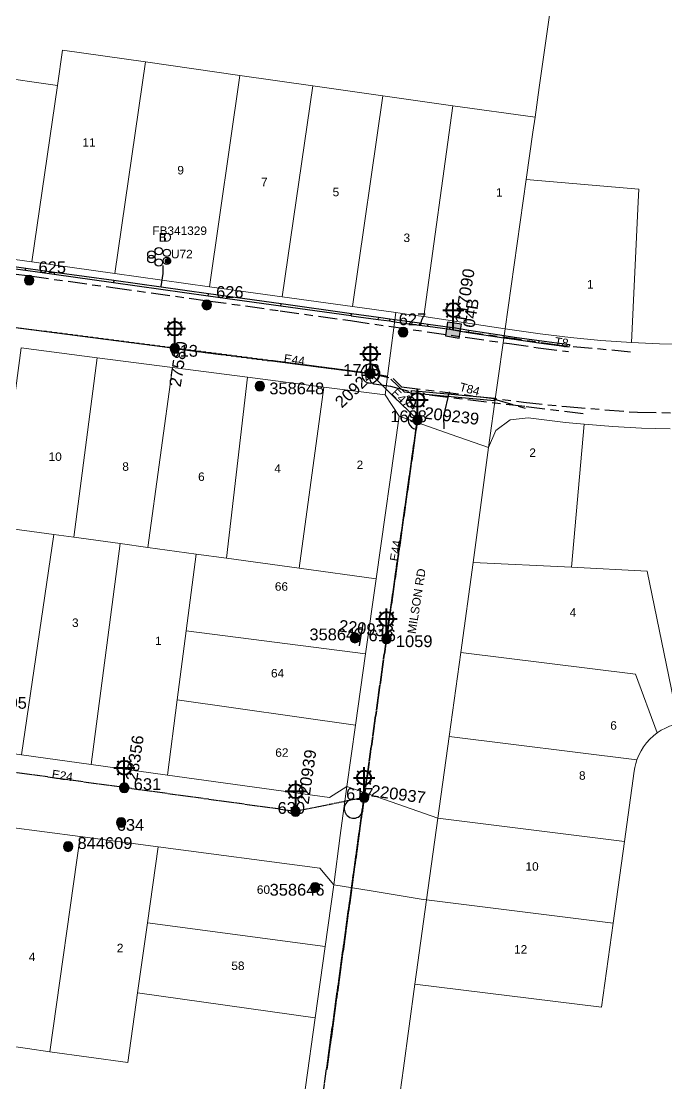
# Model space of a CAD drawing. Header units: metres. Extents: x 302360 to 303385, y 6262522 to 6263141.
# Drawn here: x 303123.7 to 303260.8, y 6262639.2 to 6262864.6 of the extents above; entities that cross this region are included whole.
import ezdxf
from ezdxf.enums import TextEntityAlignment as Align

# ---------------------------------------------------------------- set-up
doc = ezdxf.new("R2010")
doc.units = ezdxf.units.M
doc.linetypes.add('Cable Exist OH', pattern=[1, 1, 0])
doc.linetypes.add('Cable Exist UG', pattern=[8.2, 4, -1.2, 1.8, -1.2])
doc.layers.get('0').update_dxf_attribs({"color": 6})
doc.layers.add('Cadastre Land Parcels_SP_EXT', color=9, linetype='Continuous', lineweight=5)
doc.layers.add('Cadastre Roads_SP_EXT', color=9, linetype='Continuous', lineweight=5)
for name, color, linetype in [('Duct_SP_EXT', 7, 'Continuous'), ('Equip_SP_HV_EXT', 7, 'Continuous'), ('Equip_SP_LV_EXT', 7, 'Continuous'), ('Equip_SP_SL_EXT', 7, 'Continuous'), ('Mains_HV_EXT', 7, 'Continuous'), ('Mains_LV_EXT', 7, 'Continuous'), ('Mains_SL_EXT', 7, 'Continuous'), ('SupportsOH_SP_TR_HV_LV_SL_EXT', 7, 'Continuous'), ('SupportsUG_SP_LV_SL_EXT', 7, 'Continuous'), ('Trench_SP_EXT', 7, 'Continuous')]:
    doc.layers.add(name, color=color, linetype=linetype)
doc.styles.add('COLUMN_LABEL', font='arial.ttf')
doc.styles.add('iecARIAL', font='arial.ttf', dxfattribs={"height": 2})
doc.styles.add('POLE_LABEL', font='arial.ttf')
doc.styles.get("Standard").update_dxf_attribs({"font": 'arial.ttf'})

# ---------------------------------------------------------------- blocks, each defined once
blk = doc.blocks.new('COLUMN_EXT')
blk.add_hatch(color=256).paths.add_polyline_path([(-1.49, 1.48), (-1.49, -1.49), (1.48, -1.49), (1.48, 1.48)])
blk.add_lwpolyline([(-1.49, -1.49), (1.48, -1.49), (1.48, 1.48), (-1.49, 1.48)], close=True)
for tag, height, style, flags, p in [('ASSET_NUM', 2.5, 'COLUMN_LABEL', 8, (2, 2)), ('STRUCTURE_PLANT_NUMBER', 0.2, 'POLE_LABEL', 9, (1.81, 0.03)), ('STREET_CODE', 0.2, 'COLUMN_LABEL', 9, (1.81, -0.2))]:
    blk.add_attdef(tag, text='', height=height, dxfattribs=dict(style=style, flags=flags)).set_placement(p, align=Align.MIDDLE_LEFT)
at = {"flags": 1}
blk.add_attdef('Z', (1.81, -2.35), '', height=0.2, dxfattribs=at)
at = {"flags": 9}
for tag, p in [('COLUMN_TYPE', (1.81, -0.4)), ('OWNED_BY', (1.81, -0.6)), ('STATE', (1.81, -0.8)), ('USAGE', (1.81, -1)), ('STREETNAME', (1.81, -1.6)), ('SUBURB', (1.81, -1.8)), ('LEGEND', (1.81, -1.2)), ('LOCATION', (1.81, -1.4)), ('NOTES', (1.81, -2))]:
    blk.add_attdef(tag, text='', height=0.2, dxfattribs=at).set_placement(p, align=Align.MIDDLE_LEFT)
blk = doc.blocks.new('DUCT_EXT')
blk.add_circle((0, 0.8), 0.8)
at = {"flags": 1}
blk.add_attdef('Z', (0, 0), '', height=0.2, dxfattribs=at)
at = {"flags": 9}
for tag, p in [('DUCT_CODE', (0, 0)), ('XSECT_TYPE', (0, -0.2)), ('STATE', (0, -0.6)), ('FB_REFERENCE', (0, -0.4)), ('NOTES', (0, -0.8))]:
    blk.add_attdef(tag, text='', height=0.2, dxfattribs=at).set_placement(p, align=Align.MIDDLE_LEFT)
blk = doc.blocks.new('LV_OH_LINKS_OPEN_EXT')
for p, q in [((-0.17, 4.97), (-0.17, 5.46)), ((0.17, 4.97), (0.17, 5.46)), ((-0.17, 3), (-0.17, 2.5)), ((0.17, 3), (0.17, 2.5))]:
    blk.add_line(p, q)
blk.add_lwpolyline([(0, 2.99, 1), (0, 4.98, 1)], format="xyb", close=True)
at = {"flags": 9}
for tag, p in [('ACTUAL_STATUS', (0, 0)), ('CONSTRUCTED_VOLTAGE', (0, -0.2)), ('OPERATING_VOLTAGE', (0, -0.6)), ('ORIENTATION', (0, -0.8)), ('OWNED_BY', (0, -1)), ('STATE', (0, -1.2)), ('SWITCH_TYPE', (0, -1.4)), ('NO_PHASES', (0, -0.4)), ('USAGE', (0, -1.6)), ('LEGEND', (0, -1.8)), ('NOTES', (0, -2))]:
    blk.add_attdef(tag, text='', height=0.2, dxfattribs=at).set_placement(p, align=Align.MIDDLE_LEFT)
at = {"flags": 1}
blk.add_attdef('Z', (0, 0), '', height=0.2, dxfattribs=at)
blk = doc.blocks.new('SL_LANTERN_EXT')
at = {"lineweight": 40}
for p, q in [((-1.46, 5.68), (-1.06, 5.28)), ((0, 1.97), (0, 6.47)), ((1.46, 5.68), (1.06, 5.28)), ((-2.25, 4.22), (2.25, 4.22)), ((-1.46, 2.76), (-1.06, 3.16)), ((0, 0), (0, 2.72)), ((1.46, 2.76), (1.06, 3.16))]:
    blk.add_line(p, q, dxfattribs=at)
blk.add_circle((0, 4.22), 1.5, dxfattribs=at)
at = {"style": 'iecARIAL', "flags": 8}
blk.add_attdef('ASSET_NUM', (1.5, 1.5), '', height=2.5, dxfattribs=at)
for tag, p, height, flags in [('OPERATING_VOLTAGE', (0.98, -1.65), 0.2, 9), ('ORIENTATION', (0.98, -1.85), 0.2, 9), ('OWNED_BY', (0.98, -2.05), 0.2, 9), ('STATE', (0.98, -2.25), 0.2, 9), ('CONSTRUCTED_VOLTAGE', (0.98, -0.65), 0.2, 9), ('CONTROL_TYPE', (0.98, -0.85), 0.2, 9), ('LANTERN_PURPOSE', (0.98, -1.05), 0.2, 9), ('LANTERN_TYPE', (0.98, -1.25), 0.2, 9), ('NO_PHASES', (0.98, -1.45), 0.2, 9), ('USAGE', (0.98, -2.45), 0.2, 9), ('LNUMBER', (2.18, -3.25), 2.5, 8), ('CEXIST', (0.98, -2.65), 0.2, 9), ('CNEW', (0.98, -2.85), 0.2, 9), ('CNUMBER', (0.98, -3.05), 0.2, 9), ('CREMOVE', (0.98, -3.25), 0.2, 9), ('CREPLACE', (0.98, -3.45), 0.2, 9), ('LKINGHEIGHT', (0.98, -3.65), 0.2, 9), ('LBRACKET', (0.98, -3.85), 0.2, 9), ('LBRACKETVOCAB', (0.98, -4.05), 0.2, 9), ('LCATEGORY', (0.98, -4.25), 0.2, 9), ('LCHARGE1', (0.98, -4.45), 0.2, 9), ('LCHARGE1PERCENT', (0.98, -4.65), 0.2, 9), ('LCHARGE2', (0.98, -4.85), 0.2, 9), ('LCHARGE2PERCENT', (0.98, -5.05), 0.2, 9), ('LCHARGE3', (0.98, -5.25), 0.2, 9), ('LCHARGE3PERCENT', (0.98, -5.45), 0.2, 9), ('LEXIST', (0.98, -5.65), 0.2, 9), ('LLAMP', (0.98, -5.85), 0.2, 9), ('LLAMPVOCAB', (0.98, -6.05), 0.2, 9), ('LMAST', (0.98, -6.25), 0.2, 9), ('LMASTVOCAB', (0.98, -6.45), 0.2, 9), ('LNEW', (0.98, -6.65), 0.2, 9), ('LANTNUMBER', (0.98, -6.85), 0.2, 9), ('LOUTREACH', (0.98, -7.25), 0.2, 9), ('LOUTREACHVOCAB', (0.98, -7.45), 0.2, 9), ('LRATECODE', (0.98, -7.65), 0.2, 9), ('LREMOVE', (0.98, -7.85), 0.2, 9), ('LREPLACE', (0.98, -8.05), 0.2, 9), ('LTYPE', (0.98, -8.25), 0.2, 9), ('LTYPEVOCAB', (0.98, -8.45), 0.2, 9), ('LEGEND', (0.98, -8.65), 0.2, 9), ('LOCATION', (0.98, -8.85), 0.2, 9), ('NOTES', (0.98, -9.05), 0.2, 9), ('STREETNAME', (0.98, -9.25), 0.2, 9), ('SUBURB', (0.98, -9.45), 0.2, 1)]:
    blk.add_attdef(tag, p, '', height=height, dxfattribs=dict(flags=flags))
blk = doc.blocks.new('POLE_EXT')
blk.add_hatch(color=256).paths.add_polyline_path([(-1, 0, 1), (1, 0, 1)])
blk.add_lwpolyline([(-1, 0, 1), (1, 0, 1)], format="xyb", close=True)
for tag, height, flags, p in [('pNumber', 2.5, 8, (-17.84, 2.07)), ('OWNED_BY', 0.2, 9, (1.35, -0.4)), ('SPECIAL_USE', 0.2, 9, (1.35, -0.8)), ('STATE', 0.2, 9, (1.35, -1)), ('cLV', 0.2, 9, (1.35, -1.4)), ('hDepth', 0.2, 9, (1.35, -1.6)), ('hDia', 0.2, 9, (1.35, -1.8)), ('cHV', 0.2, 9, (1.35, -2)), ('PARENT', 0.2, 9, (1.35, -0.6)), ('USAGE', 0.2, 9, (1.35, -1.2)), ('LBRACKET', 0.2, 9, (1.35, -2.2)), ('cLinedev', 0.2, 9, (1.35, -3.4)), ('pExisting', 0.2, 9, (1.35, -3.8)), ('pFooting', 0.2, 9, (1.35, -4.4)), ('pNew', 0.2, 9, (1.35, -4.6)), ('LExisting', 0.2, 9, (1.35, -2.4)), ('LANTNUMBER', 0.2, 9, (1.35, -2.6)), ('LOther', 0.2, 9, (1.35, -2.8)), ('LRemove', 0.2, 9, (1.35, -3)), ('LEGEND', 0.2, 9, (1.35, -3.2)), ('LOCATION', 0.2, 9, (1.35, -3.6)), ('PFNUMBER', 0.2, 9, (1.35, -4)), ('NEWPFNUMBER', 0.2, 9, (1.35, -4.2)), ('pRelocate', 0.2, 9, (1.35, -5)), ('pRemove', 0.2, 9, (1.35, -5.2)), ('pReplace', 0.2, 9, (1.35, -5.4)), ('pStay', 0.2, 9, (1.35, -5.6)), ('pType', 0.2, 9, (1.35, -5.8)), ('cspan', 0.2, 9, (1.35, -6)), ('STREETNAME', 0.2, 9, (1.35, -6.2)), ('SUBURB', 0.2, 9, (1.35, -6.4)), ('NOTES', 0.2, 9, (1.35, -6.6)), ('MAINTAINED_BY', 0.2, 9, (1.36, -6.81)), ('OPERATED_BY', 0.2, 9, (1.36, -7.01))]:
    blk.add_attdef(tag, text='', height=height, dxfattribs=dict(flags=flags)).set_placement(p, align=Align.MIDDLE_LEFT)
at = {"style": 'POLE_LABEL'}
for tag, height, flags, p in [('ASSET_NUM', 2.5, 8, (2, 2)), ('STRUCTURE_PLANT_NUMBER', 0.2, 9, (1.35, 0.03)), ('STREET_CODE', 0.2, 9, (1.35, -0.2))]:
    blk.add_attdef(tag, text='', height=height, dxfattribs=dict(at, flags=flags)).set_placement(p, align=Align.MIDDLE_LEFT)
at = {"flags": 1}
blk.add_attdef('Z', (1.35, -7.33), '', height=0.2, dxfattribs=at)
blk = doc.blocks.new('HV_USL_CLOSED_EXT')
blk.add_line((2.4, 5.5), (-2.4, 5.5))
blk.add_lwpolyline([(1.44, 5.5, 0.414214), (0, 6.94, 0.414214), (-1.44, 5.5)], format="xyb")
for tag, height, flags, p in [('ASSET_NUM', 2.5, 8, (2, 2)), ('STREET_CODE', 0.2, 9, (1.5, 0)), ('ACTUAL_STATUS', 0.2, 9, (1.5, -0.2)), ('CONSTRUCTED_VOLTAGE', 0.2, 9, (1.5, -0.4)), ('OPERATING_VOLTAGE', 0.2, 9, (1.5, -0.8)), ('ORIENTATION', 0.2, 9, (1.5, -1)), ('OWNED_BY', 0.2, 9, (1.5, -1.2)), ('OPERATED_BY', 0.2, 9, (1.5, -1.4)), ('STATE', 0.2, 9, (1.5, -1.8)), ('SWITCH_TYPE', 0.2, 9, (1.5, -2)), ('NO_PHASES', 0.2, 9, (1.5, -0.6)), ('MAINTAINED_BY', 0.2, 9, (1.5, -1.6)), ('USAGE', 0.2, 9, (1.5, -2.2)), ('STREETNAME', 0.2, 9, (1.5, -2.8)), ('SUBURB', 0.2, 9, (1.5, -3)), ('Z', 0.2, 1, (1.5, -3.6)), ('LEGEND', 0.2, 9, (1.5, -2.4)), ('LOCATION', 0.2, 9, (1.5, -2.6)), ('NOTES', 0.2, 9, (1.5, -3.2)), ('LABEL_ALIGNMENT', 0.2, 9, (1.5, -3.4))]:
    blk.add_attdef(tag, text='', height=height, dxfattribs=dict(flags=flags)).set_placement(p, align=Align.MIDDLE_LEFT)
blk = doc.blocks.new('CABLE_LARGE_EXT')
h = blk.add_hatch(color=256)
edge = h.paths.add_edge_path()
edge.add_arc((0, 0.55), 0.55, 0, 360)
blk.add_circle((0, 0.55), 0.55)
at = {"flags": 1}
blk.add_attdef('Z', (0, 0), '', height=0.2, dxfattribs=at)
at = {"flags": 9}
for tag, p in [('COND_CODE', (0, 0)), ('STATE', (0, -0.4)), ('XSECT_SIZE', (0, -0.6)), ('FB_REFERENCE', (0, -0.2)), ('NOTES', (0, -0.8))]:
    blk.add_attdef(tag, text='', height=0.2, dxfattribs=at).set_placement(p, align=Align.MIDDLE_LEFT)

msp = doc.modelspace()

# ---------------------------------------------------------------- linework, layer by layer
at = {"layer": 'Cadastre Land Parcels_SP_EXT', "linetype": 'Continuous'}
msp.add_lwpolyline([(303103.76, 6262854.95), (303131.46, 6262850.98), (303132.52, 6262858.5), (303150.15, 6262856.02), (303170.12, 6262853.14), (303185.68, 6262850.92), (303200.53, 6262848.82), (303215.39, 6262846.72), (303232.83, 6262844.29), (303233.72, 6262850.59), (303235.4, 6262862.48), (303237.07, 6262874.36)], dxfattribs=at)
for points in [[(303143.61, 6262811.11), (303150.15, 6262856.02), (303132.52, 6262858.5), (303131.46, 6262850.98), (303125.97, 6262813.56), (303143.61, 6262811.11)], [(303163.68, 6262808.31), (303170.12, 6262853.14), (303150.15, 6262856.02), (303143.61, 6262811.11), (303163.68, 6262808.31)], [(303125.97, 6262813.56), (303131.46, 6262850.98), (303103.76, 6262854.95), (303098.18, 6262817.43), (303125.97, 6262813.56)], [(303185.68, 6262850.92), (303170.12, 6262853.14), (303163.68, 6262808.31), (303179.13, 6262806.19), (303185.68, 6262850.92)], [(303200.53, 6262848.82), (303185.68, 6262850.92), (303179.13, 6262806.19), (303194.08, 6262804.08), (303200.53, 6262848.82)], [(303215.39, 6262846.72), (303200.53, 6262848.82), (303194.08, 6262804.08), (303203.25, 6262802.81), (303206.97, 6262802.3), (303209.21, 6262801.99), (303215.39, 6262846.72)], [(303226.48, 6262799.39), (303230.96, 6262831.05), (303232.38, 6262841.08), (303232.83, 6262844.29), (303215.39, 6262846.72), (303209.21, 6262801.99), (303226.48, 6262799.39)], [(303254.87, 6262829.04), (303230.96, 6262831.05), (303226.48, 6262799.39), (303233.9, 6262798.33), (303240.34, 6262797.51), (303246.81, 6262796.88), (303253.29, 6262796.44), (303253.29, 6262796.45), (303254.74, 6262826.31), (303254.87, 6262829.04)], [(303139.88, 6262793.21), (303123.71, 6262795.32), (303118.61, 6262757.39), (303130.64, 6262755.7), (303134.92, 6262755.14), (303139.88, 6262793.21)], [(303155.84, 6262791.15), (303139.88, 6262793.21), (303134.92, 6262755.14), (303144.72, 6262753.79), (303150.65, 6262752.98), (303155.84, 6262791.15)], [(303171.8, 6262789.11), (303155.84, 6262791.15), (303150.65, 6262752.98), (303160.85, 6262751.58), (303167.32, 6262750.69), (303171.8, 6262789.11)], [(303188.02, 6262787.01), (303171.8, 6262789.11), (303167.32, 6262750.69), (303182.75, 6262748.57), (303188.02, 6262787.01)], [(303200.98, 6262785.36), (303188.02, 6262787.01), (303182.75, 6262748.57), (303199.08, 6262746.32), (303203.95, 6262780.84), (303200.98, 6262785.36)], [(303243.28, 6262779.13), (303239.3, 6262779.52), (303235.33, 6262779.99), (303231.37, 6262780.51), (303227.57, 6262780.1), (303224.49, 6262777.78), (303222.98, 6262774.22), (303219.69, 6262749.81), (303240.56, 6262748.78), (303243.28, 6262779.13)], [(303118.61, 6262757.39), (303114.55, 6262757.94), (303108.55, 6262711.11), (303123.78, 6262709), (303130.64, 6262755.7), (303118.61, 6262757.39)], [(303144.72, 6262753.79), (303134.92, 6262755.14), (303130.64, 6262755.7), (303123.78, 6262709), (303138.58, 6262706.95), (303144.72, 6262753.79)], [(303156.86, 6262720.63), (303158.74, 6262735.27), (303160.85, 6262751.58), (303150.65, 6262752.98), (303144.72, 6262753.79), (303138.58, 6262706.95), (303154.8, 6262704.68), (303156.86, 6262720.63)], [(303167.32, 6262750.69), (303160.85, 6262751.58), (303158.74, 6262735.27), (303196.8, 6262730.39), (303199.08, 6262746.32), (303182.75, 6262748.57), (303167.32, 6262750.69)], [(303240.56, 6262748.78), (303219.69, 6262749.81), (303217.05, 6262730.69), (303254.18, 6262726.1), (303258.79, 6262713.64), (303259.63, 6262714.18), (303260.51, 6262714.65), (303261.41, 6262715.05), (303262.35, 6262715.37), (303263.32, 6262715.61), (303256.65, 6262747.98), (303240.56, 6262748.78)], [(303196.8, 6262730.39), (303158.74, 6262735.27), (303156.86, 6262720.63), (303194.68, 6262715.31), (303196.8, 6262730.39)], [(303258.79, 6262713.64), (303254.18, 6262726.1), (303217.05, 6262730.69), (303214.59, 6262712.86), (303254.46, 6262707.92), (303254.85, 6262708.88), (303255.33, 6262709.81), (303255.88, 6262710.69), (303256.51, 6262711.52), (303257.21, 6262712.29), (303257.98, 6262713), (303258.79, 6262713.64)], [(303194.68, 6262715.31), (303156.86, 6262720.63), (303154.8, 6262704.68), (303189.22, 6262699.92), (303192.84, 6262702.27), (303194.68, 6262715.31)], [(303254.46, 6262707.92), (303214.59, 6262712.86), (303212.19, 6262695.52), (303251.81, 6262690.61), (303253.86, 6262705.5), (303254, 6262706.32), (303254.2, 6262707.13), (303254.46, 6262707.92)], [(303251.81, 6262690.61), (303212.19, 6262695.52), (303209.8, 6262678.18), (303249.41, 6262673.28), (303251.81, 6262690.61)], [(303136.23, 6262691.64), (303121.12, 6262693.62), (303114.5, 6262648.13), (303125.09, 6262646.65), (303129.81, 6262645.99), (303136.23, 6262691.64)], [(303152.79, 6262689.44), (303136.23, 6262691.64), (303129.81, 6262645.99), (303146.39, 6262643.67), (303148.46, 6262658.47), (303150.55, 6262673.33), (303152.79, 6262689.44)], [(303190.1, 6262681.4), (303187.13, 6262684.9), (303152.79, 6262689.44), (303150.55, 6262673.33), (303188.27, 6262668.31), (303190.1, 6262681.4)], [(303249.41, 6262673.28), (303209.8, 6262678.18), (303207.34, 6262660.35), (303246.95, 6262655.44), (303249.41, 6262673.28)], [(303188.27, 6262668.31), (303150.55, 6262673.33), (303148.46, 6262658.47), (303186.13, 6262653.18), (303188.27, 6262668.31)]]:
    msp.add_lwpolyline(points, close=True, dxfattribs=at)
at = {"layer": 'Cadastre Roads_SP_EXT', "linetype": 'Continuous'}
for points in [[(303123.71, 6262795.32), (303139.88, 6262793.21), (303155.84, 6262791.15), (303171.8, 6262789.11), (303188.02, 6262787.01), (303200.98, 6262785.36), (303201.78, 6262791.53), (303203.25, 6262802.81), (303194.08, 6262804.08), (303179.13, 6262806.19), (303163.68, 6262808.31), (303143.61, 6262811.11), (303125.97, 6262813.56), (303098.18, 6262817.43)], [(303265.28, 6262796.14), (303259.29, 6262796.22), (303253.29, 6262796.45), (303253.29, 6262796.44), (303246.81, 6262796.88), (303240.34, 6262797.51), (303233.9, 6262798.33), (303226.48, 6262799.39), (303224.61, 6262785.95), (303222.98, 6262774.22), (303224.49, 6262777.78), (303227.57, 6262780.1), (303231.37, 6262780.51), (303235.33, 6262779.99), (303239.3, 6262779.52), (303243.28, 6262779.13), (303249.36, 6262778.66), (303255.45, 6262778.33), (303261.55, 6262778.15)], [(303121.12, 6262693.62), (303136.23, 6262691.64), (303152.79, 6262689.44), (303187.13, 6262684.9), (303190.1, 6262681.4), (303191.48, 6262691.89), (303192.84, 6262702.27), (303189.22, 6262699.92), (303154.8, 6262704.68), (303138.58, 6262706.95), (303123.78, 6262709), (303108.55, 6262711.11)]]:
    msp.add_lwpolyline(points, dxfattribs=at)
for points in [[(303222.98, 6262774.22), (303215.04, 6262776.98), (303203.95, 6262780.84), (303199.08, 6262746.32), (303196.8, 6262730.39), (303194.68, 6262715.31), (303192.84, 6262702.27), (303200.86, 6262699.47), (303212.19, 6262695.52), (303214.59, 6262712.86), (303217.05, 6262730.69), (303219.69, 6262749.81), (303222.98, 6262774.22)], [(303209.8, 6262678.18), (303209.06, 6262678.3), (303198.06, 6262680.1), (303190.1, 6262681.4), (303188.27, 6262668.31), (303186.13, 6262653.18), (303184.07, 6262638.44), (303181.82, 6262622.4), (303179.74, 6262607.43), (303177.57, 6262591.79), (303175.39, 6262576.31), (303173.23, 6262560.81), (303168.37, 6262525.96), (303176.37, 6262524.37), (303188.24, 6262522.01), (303190.57, 6262538.86), (303192.97, 6262556.3), (303195.3, 6262573.15), (303197.62, 6262589.99), (303199.95, 6262606.84), (303202.42, 6262624.68), (303204.88, 6262642.51), (303207.34, 6262660.35), (303209.8, 6262678.18)]]:
    msp.add_lwpolyline(points, close=True, dxfattribs=at)
at = {"layer": 'Duct_SP_EXT'}
for p, q in [((303108.6, 6262814.02), (303124.63, 6262811.79)), ((303108.67, 6262814.5), (303124.7, 6262812.27)), ((303124.63, 6262811.79), (303124.67, 6262812.03)), ((303124.63, 6262811.79), (303130.77, 6262810.94)), ((303124.7, 6262812.27), (303124.67, 6262812.03)), ((303124.7, 6262812.27), (303130.84, 6262811.41)), ((303130.77, 6262810.94), (303130.8, 6262811.18)), ((303130.77, 6262810.94), (303130.8, 6262811.18)), ((303130.77, 6262810.94), (303130.77, 6262810.94)), ((303130.77, 6262810.94), (303143.34, 6262809.19)), ((303130.84, 6262811.41), (303130.8, 6262811.18)), ((303130.84, 6262811.41), (303130.8, 6262811.18)), ((303130.84, 6262811.41), (303130.84, 6262811.41)), ((303130.84, 6262811.41), (303143.41, 6262809.67)), ((303143.34, 6262809.19), (303143.37, 6262809.43)), ((303143.34, 6262809.19), (303163.41, 6262806.39)), ((303143.41, 6262809.67), (303143.37, 6262809.43)), ((303143.41, 6262809.67), (303163.48, 6262806.86)), ((303163.41, 6262806.39), (303163.45, 6262806.62)), ((303163.41, 6262806.39), (303178.86, 6262804.26)), ((303163.48, 6262806.86), (303163.45, 6262806.62)), ((303163.48, 6262806.86), (303178.93, 6262804.74)), ((303178.86, 6262804.26), (303178.89, 6262804.5)), ((303178.86, 6262804.26), (303193.79, 6262802.17)), ((303178.93, 6262804.74), (303178.89, 6262804.5)), ((303178.93, 6262804.74), (303193.85, 6262802.64)), ((303193.79, 6262802.17), (303193.82, 6262802.4)), ((303193.79, 6262802.17), (303193.81, 6262802.16)), ((303193.81, 6262802.16), (303193.85, 6262802.4)), ((303193.81, 6262802.16), (303199.54, 6262801.37)), ((303193.85, 6262802.64), (303193.82, 6262802.4)), ((303193.85, 6262802.64), (303193.88, 6262802.64)), ((303193.88, 6262802.64), (303193.85, 6262802.4)), ((303193.88, 6262802.64), (303199.61, 6262801.84)), ((303199.61, 6262801.84), (303199.57, 6262801.61)), ((303199.61, 6262801.84), (303202, 6262801.51)), ((303199.54, 6262801.37), (303199.57, 6262801.61)), ((303199.54, 6262801.37), (303201.93, 6262801.04)), ((303201.93, 6262801.04), (303201.97, 6262801.28)), ((303201.93, 6262801.04), (303201.97, 6262801.28)), ((303201.93, 6262801.04), (303201.93, 6262801.04)), ((303201.93, 6262801.04), (303202.98, 6262800.89)), ((303202, 6262801.51), (303201.97, 6262801.28)), ((303202, 6262801.51), (303201.97, 6262801.28)), ((303202, 6262801.51), (303202, 6262801.51)), ((303202, 6262801.51), (303203.05, 6262801.37)), ((303202.98, 6262800.89), (303203.02, 6262801.13)), ((303202.98, 6262800.89), (303206.7, 6262800.38)), ((303203.05, 6262801.37), (303203.02, 6262801.13)), ((303203.05, 6262801.37), (303206.77, 6262800.85)), ((303206.7, 6262800.38), (303206.74, 6262800.62)), ((303206.7, 6262800.38), (303208.24, 6262800.17)), ((303206.77, 6262800.85), (303206.74, 6262800.62)), ((303206.77, 6262800.85), (303208.31, 6262800.64)), ((303208.24, 6262800.17), (303208.27, 6262800.4)), ((303208.24, 6262800.17), (303210.06, 6262799.92)), ((303208.31, 6262800.64), (303208.27, 6262800.4)), ((303208.31, 6262800.64), (303210.12, 6262800.39)), ((303210.06, 6262799.92), (303210.09, 6262800.15)), ((303210.06, 6262799.92), (303210.09, 6262800.15)), ((303210.06, 6262799.92), (303210.06, 6262799.92)), ((303210.06, 6262799.92), (303214.74, 6262799.27)), ((303210.12, 6262800.39), (303210.09, 6262800.15)), ((303210.12, 6262800.39), (303210.09, 6262800.15)), ((303210.12, 6262800.39), (303210.12, 6262800.39)), ((303210.12, 6262800.39), (303214.8, 6262799.75)), ((303214.8, 6262799.75), (303214.77, 6262799.51)), ((303214.8, 6262799.75), (303215.52, 6262799.65)), ((303215.52, 6262799.65), (303215.48, 6262799.41)), ((303215.52, 6262799.65), (303215.48, 6262799.41)), ((303215.52, 6262799.65), (303218.74, 6262799.08)), ((303214.74, 6262799.27), (303214.77, 6262799.51)), ((303214.74, 6262799.27), (303215.45, 6262799.17)), ((303215.44, 6262799.17), (303215.48, 6262799.41)), ((303215.44, 6262799.17), (303218.66, 6262798.61)), ((303215.45, 6262799.17), (303215.48, 6262799.41)), ((303218.66, 6262798.61), (303218.7, 6262798.84)), ((303218.66, 6262798.61), (303218.7, 6262798.84)), ((303218.66, 6262798.61), (303218.66, 6262798.61)), ((303218.66, 6262798.61), (303226.19, 6262797.47)), ((303218.74, 6262799.08), (303218.7, 6262798.84)), ((303218.74, 6262799.08), (303218.7, 6262798.84)), ((303218.74, 6262799.08), (303218.74, 6262799.08)), ((303218.74, 6262799.08), (303226.26, 6262797.95)), ((303226.19, 6262797.47), (303226.22, 6262797.71)), ((303226.19, 6262797.47), (303228.42, 6262797.15)), ((303226.26, 6262797.95), (303226.22, 6262797.71)), ((303226.26, 6262797.95), (303228.48, 6262797.63)), ((303228.42, 6262797.15), (303228.45, 6262797.39)), ((303228.42, 6262797.15), (303228.45, 6262797.39)), ((303228.48, 6262797.63), (303228.45, 6262797.39)), ((303228.48, 6262797.63), (303228.45, 6262797.39)), ((303228.48, 6262797.63), (303228.48, 6262797.63)), ((303228.48, 6262797.63), (303233.7, 6262796.88)), ((303228.42, 6262797.15), (303228.42, 6262797.15)), ((303228.42, 6262797.15), (303233.64, 6262796.41)), ((303233.64, 6262796.41), (303233.67, 6262796.65)), ((303233.64, 6262796.41), (303240.1, 6262795.59)), ((303233.7, 6262796.88), (303233.67, 6262796.65)), ((303233.7, 6262796.88), (303240.16, 6262796.06)), ((303240.1, 6262795.59), (303240.13, 6262795.82)), ((303240.16, 6262796.06), (303240.13, 6262795.82)), ((303206.54, 6262786.28), (303206.52, 6262786.04)), ((303206.54, 6262786.28), (303224.26, 6262784.67)), ((303206.5, 6262785.8), (303206.52, 6262786.04)), ((303206.5, 6262785.8), (303224.22, 6262784.19)), ((303224.22, 6262784.19), (303224.24, 6262784.43)), ((303224.26, 6262784.67), (303224.24, 6262784.43))]:
    msp.add_line(p, q, dxfattribs=at)
msp.add_lwpolyline([(303153.83, 6262812.78), (303153.83, 6262811.13), (303153.41, 6262808.35)], dxfattribs=at)
at = {"layer": 'Duct_SP_EXT', "linetype": 'Continuous'}
msp.add_lwpolyline([(303213.54, 6262778.17), (303213.48, 6262780.93), (303214.66, 6262786)], dxfattribs=at)
at = {"layer": 'Mains_HV_EXT', "linetype": 'Cable Exist OH'}
for points in [[(303197.87, 6262789.88), (303058.7, 6262807.89), (302936.01, 6262823.6), (302931.45, 6262824.22)], [(303207.86, 6262780.07), (303197.87, 6262789.88)], [(303201.29, 6262733.59), (303207.86, 6262780.07)], [(303175.24, 6262546.33), (303182.87, 6262601.07), (303196.54, 6262699.91), (303201.29, 6262733.59)]]:
    msp.add_lwpolyline(points, dxfattribs=at)
at = {"layer": 'Mains_HV_EXT', "linetype": 'Cable Exist UG'}
for points in [[(303097.76, 6262814.46), (303125.56, 6262810.59), (303143.19, 6262808.14), (303163.27, 6262805.34), (303178.72, 6262803.21), (303193.65, 6262801.11), (303193.67, 6262801.11), (303227.4, 6262796.23), (303227.4, 6262796.23), (303233.5, 6262795.36), (303239.96, 6262794.53)], [(303197.87, 6262789.88), (303202.74, 6262788.82), (303204.49, 6262787.09), (303230.37, 6262783.83), (303239.49, 6262782.86), (303254.57, 6262781.66), (303272.62, 6262781.46), (303295.81, 6262783.23), (303320.69, 6262787.79), (303341.78, 6262793.9), (303354.63, 6262798.57), (303360.65, 6262800.53), (303366.93, 6262800.38), (303371.93, 6262798.45), (303376.96, 6262794.05), (303384.93, 6262779.75), (303380.16, 6262777.33), (303381, 6262775.7)]]:
    msp.add_lwpolyline(points, dxfattribs=at)
at = {"layer": 'Mains_HV_EXT', "linetype": 'Continuous'}
for points in [[(303196.09, 6262790.11, 0.799467), (303199.24, 6262788.53)], [(303199.22, 6262788.55, 0.16693), (303199.68, 6262789.48)], [(303206.43, 6262781.48, 0.615599), (303207.58, 6262778.1)]]:
    msp.add_lwpolyline(points, format="xyb", dxfattribs=at)
at = {"layer": 'Mains_LV_EXT', "linetype": 'Cable Exist OH'}
for points in [[(303156.34, 6262795.21), (303117.02, 6262800.31)], [(303156.34, 6262795.21), (303197.87, 6262789.88)], [(303197.87, 6262789.88), (303207.86, 6262780.07)], [(303207.86, 6262780.07), (303201.29, 6262733.59)], [(303201.29, 6262733.59), (303196.54, 6262699.91)], [(303145.63, 6262702.01), (303108.91, 6262707.11)], [(303181.99, 6262696.97), (303145.63, 6262702.01)], [(303196.54, 6262699.91), (303181.99, 6262696.97)], [(303196.54, 6262699.91), (303188.61, 6262642.15)]]:
    msp.add_lwpolyline(points, dxfattribs=at)
at = {"layer": 'Mains_LV_EXT', "linetype": 'Cable Exist UG'}
for points in [[(303253.09, 6262794.45), (303238.07, 6262795.85), (303215.48, 6262799.12)], [(303243.08, 6262781.37), (303230.69, 6262782.86), (303205.08, 6262785.93), (303201.59, 6262789.25), (303197.87, 6262789.88)]]:
    msp.add_lwpolyline(points, dxfattribs=at)
at = {"layer": 'Mains_LV_EXT', "linetype": 'Continuous'}
for points in [[(303199.3, 6262788.47, 1.407534), (303195.88, 6262790.09)], [(303194.58, 6262699.51, 3.134623), (303196.27, 6262697.93)]]:
    msp.add_lwpolyline(points, format="xyb", dxfattribs=at)
at = {"layer": 'Mains_SL_EXT', "linetype": 'Cable Exist OH'}
for points in [[(303156.34, 6262795.21), (303117.02, 6262800.31), (303117.01, 6262800.31)], [(303197.87, 6262789.88), (303156.34, 6262795.21)], [(303207.86, 6262780.07), (303197.87, 6262789.88)], [(303201.32, 6262733.73), (303207.86, 6262780.07)], [(303196.54, 6262699.91), (303201.32, 6262733.73)], [(303145.63, 6262702.01), (303108.91, 6262707.11), (303075.72, 6262708.05)], [(303182.02, 6262696.98), (303181.99, 6262696.97), (303145.63, 6262702.01)], [(303196.54, 6262699.91), (303182.02, 6262696.98)], [(303188.61, 6262642.15), (303196.54, 6262699.91)]]:
    msp.add_lwpolyline(points, dxfattribs=at)
at = {"layer": 'Trench_SP_EXT', "linetype": 'Cable Exist UG'}
for points in [[(303197.87, 6262789.88), (303197.73, 6262788.76)], [(303198.64, 6262787.68), (303202.14, 6262787.22), (303206.52, 6262786.04)], [(303224.24, 6262784.43), (303230.72, 6262782.56)]]:
    msp.add_lwpolyline(points, dxfattribs=at)
msp.add_lwpolyline([(303197.73, 6262788.76, 0.300221), (303198.64, 6262787.68)], format="xyb", dxfattribs=at)

# ---------------------------------------------------------------- block references
at = {"layer": 'Duct_SP_EXT', "rotation": 90}
for name, p in [('DUCT_EXT', (303152.19, 6262815.14)), ('DUCT_EXT', (303153.75, 6262815.86)), ('DUCT_EXT', (303155.46, 6262815.5)), ('DUCT_EXT', (303152.19, 6262814.18)), ('DUCT_EXT', (303153.75, 6262813.45)), ('DUCT_EXT', (303155.46, 6262813.8)), ('CABLE_LARGE_EXT', (303155.46, 6262813.8))]:
    msp.add_blockref(name, p, dxfattribs=at)
at = {"layer": 'Equip_SP_HV_EXT'}
ref = msp.add_blockref('HV_USL_CLOSED_EXT', (303201.29, 6262733.59), dxfattribs=dict(at, rotation=80.90855254428622))
ref.add_attrib('ASSET_NUM', '1059', dxfattribs={"layer": '0', "height": 2.5}).set_placement((303203.29, 6262734.34), align=Align.TOP_LEFT)
at = {"layer": 'Equip_SP_LV_EXT', "rotation": 20.95873957271556}
msp.add_blockref('LV_OH_LINKS_OPEN_EXT', (303207.86, 6262780.07), dxfattribs=at)
at = {"layer": 'Equip_SP_SL_EXT'}
ref = msp.add_blockref('SL_LANTERN_EXT', (303215.48, 6262799.12), dxfattribs=at)
ref.add_attrib('ASSET_NUM', '117090', dxfattribs={"layer": '0', "height": 2.5, "rotation": 81.0535, "style": 'iecARIAL'}).set_placement((303216.98, 6262800.62), align=Align.MIDDLE_LEFT)
ref = msp.add_blockref('SL_LANTERN_EXT', (303156.34, 6262795.21), dxfattribs=at)
ref.add_attrib('ASSET_NUM', '27580', dxfattribs={"layer": '0', "height": 2.5, "rotation": 81.1832, "style": 'iecARIAL'}).set_placement((303157.84, 6262796.71), align=Align.MIDDLE_RIGHT)
ref = msp.add_blockref('SL_LANTERN_EXT', (303197.87, 6262789.88), dxfattribs=at)
ref.add_attrib('ASSET_NUM', '209240', dxfattribs={"layer": '0', "height": 2.5, "rotation": 43.6877, "style": 'iecARIAL'}).set_placement((303199.37, 6262791.38), align=Align.MIDDLE_RIGHT)
ref = msp.add_blockref('SL_LANTERN_EXT', (303207.86, 6262780.07), dxfattribs=at)
ref.add_attrib('ASSET_NUM', '209239', dxfattribs={"layer": '0', "height": 2.5, "rotation": 353.3675, "style": 'iecARIAL'}).set_placement((303209.36, 6262781.57), align=Align.MIDDLE_LEFT)
ref = msp.add_blockref('SL_LANTERN_EXT', (303201.29, 6262733.59), dxfattribs=at)
ref.add_attrib('ASSET_NUM', '220938', dxfattribs={"layer": '0', "height": 2.5, "rotation": 353.523, "style": 'iecARIAL'}).set_placement((303202.79, 6262735.09), align=Align.MIDDLE_RIGHT)
ref = msp.add_blockref('SL_LANTERN_EXT', (303145.63, 6262702.01), dxfattribs=at)
ref.add_attrib('ASSET_NUM', '28356', dxfattribs={"layer": '0', "height": 2.5, "rotation": 81.5498, "style": 'iecARIAL'}).set_placement((303147.13, 6262703.51), align=Align.MIDDLE_LEFT)
ref = msp.add_blockref('SL_LANTERN_EXT', (303182.01, 6262697.04), dxfattribs=at)
ref.add_attrib('ASSET_NUM', '220939', dxfattribs={"layer": '0', "height": 2.5, "rotation": 81.6596, "style": 'iecARIAL'}).set_placement((303183.51, 6262698.54), align=Align.MIDDLE_LEFT)
ref = msp.add_blockref('SL_LANTERN_EXT', (303196.54, 6262699.91), dxfattribs=at)
ref.add_attrib('ASSET_NUM', '220937', dxfattribs={"layer": '0', "height": 2.5, "rotation": 352.4768, "style": 'iecARIAL'}).set_placement((303198.04, 6262701.41), align=Align.MIDDLE_LEFT)
at = {"layer": 'SupportsOH_SP_TR_HV_LV_SL_EXT'}
ref = msp.add_blockref('POLE_EXT', (303125.42, 6262809.69), dxfattribs=at)
ref.add_attrib('ASSET_NUM', '625', dxfattribs={"layer": '0', "height": 2.5, "style": 'POLE_LABEL'}).set_placement((303127.42, 6262810.44), align=Align.BOTTOM_LEFT)
ref = msp.add_blockref('POLE_EXT', (303163.12, 6262804.44), dxfattribs=at)
ref.add_attrib('ASSET_NUM', '626', dxfattribs={"layer": '0', "height": 2.5, "style": 'POLE_LABEL'}).set_placement((303165.12, 6262805.19), align=Align.BOTTOM_LEFT)
ref = msp.add_blockref('POLE_EXT', (303204.8, 6262798.65), dxfattribs=at)
ref.add_attrib('ASSET_NUM', '627', dxfattribs={"layer": '0', "height": 2.5, "style": 'POLE_LABEL'}).set_placement((303206.8, 6262799.4), align=Align.BOTTOM_CENTER)
ref = msp.add_blockref('POLE_EXT', (303156.34, 6262795.21), dxfattribs=at)
ref.add_attrib('ASSET_NUM', '613', dxfattribs={"layer": '0', "height": 2.5, "style": 'POLE_LABEL'}).set_placement((303158.34, 6262795.96), align=Align.TOP_CENTER)
ref = msp.add_blockref('POLE_EXT', (303197.87, 6262789.88), dxfattribs=at)
ref.add_attrib('ASSET_NUM', '1718', dxfattribs={"layer": '0', "height": 2.5, "style": 'POLE_LABEL'}).set_placement((303199.87, 6262790.63), align=Align.MIDDLE_RIGHT)
ref = msp.add_blockref('POLE_EXT', (303174.41, 6262787.23), dxfattribs=at)
ref.add_attrib('ASSET_NUM', '358648', dxfattribs={"layer": '0', "height": 2.5, "style": 'POLE_LABEL'}).set_placement((303176.41, 6262787.98), align=Align.TOP_LEFT)
ref = msp.add_blockref('POLE_EXT', (303207.86, 6262780.07), dxfattribs=at)
ref.add_attrib('ASSET_NUM', '1698', dxfattribs={"layer": '0', "height": 2.5, "style": 'POLE_LABEL'}).set_placement((303209.86, 6262780.82), align=Align.MIDDLE_RIGHT)
ref = msp.add_blockref('POLE_EXT', (303194.58, 6262733.78), dxfattribs=at)
ref.add_attrib('ASSET_NUM', '358647', dxfattribs={"layer": '0', "height": 2.5, "style": 'POLE_LABEL'}).set_placement((303196.58, 6262734.53), align=Align.MIDDLE_RIGHT)
ref = msp.add_blockref('POLE_EXT', (303201.29, 6262733.59), dxfattribs=at)
ref.add_attrib('ASSET_NUM', '616', dxfattribs={"layer": '0', "height": 2.5, "style": 'POLE_LABEL'}).set_placement((303203.29, 6262734.34), align=Align.MIDDLE_RIGHT)
ref = msp.add_blockref('POLE_EXT', (303111.28, 6262717.26), dxfattribs=at)
ref.add_attrib('ASSET_NUM', '339005', dxfattribs={"layer": '0', "height": 2.5, "style": 'POLE_LABEL'}).set_placement((303113.28, 6262718.01), align=Align.BOTTOM_LEFT)
ref = msp.add_blockref('POLE_EXT', (303145.63, 6262702.01), dxfattribs=at)
ref.add_attrib('ASSET_NUM', '631', dxfattribs={"layer": '0', "height": 2.5, "style": 'POLE_LABEL'}).set_placement((303147.63, 6262702.76), align=Align.MIDDLE_LEFT)
ref = msp.add_blockref('POLE_EXT', (303196.54, 6262699.91), dxfattribs=at)
ref.add_attrib('ASSET_NUM', '617', dxfattribs={"layer": '0', "height": 2.5, "rotation": 359.6687, "style": 'POLE_LABEL'}).set_placement((303198.54, 6262700.66), align=Align.MIDDLE_RIGHT)
ref = msp.add_blockref('POLE_EXT', (303181.99, 6262696.97), dxfattribs=at)
ref.add_attrib('ASSET_NUM', '630', dxfattribs={"layer": '0', "height": 2.5, "rotation": 0.1528, "style": 'POLE_LABEL'}).set_placement((303183.99, 6262697.72), align=Align.MIDDLE_RIGHT)
ref = msp.add_blockref('POLE_EXT', (303144.94, 6262694.61), dxfattribs=at)
ref.add_attrib('ASSET_NUM', '634', dxfattribs={"layer": '0', "height": 2.5, "style": 'POLE_LABEL'}).set_placement((303146.94, 6262695.36), align=Align.TOP_CENTER)
ref = msp.add_blockref('POLE_EXT', (303133.69, 6262689.5), dxfattribs=at)
ref.add_attrib('ASSET_NUM', '844609', dxfattribs={"layer": '0', "height": 2.5, "style": 'POLE_LABEL'}).set_placement((303135.69, 6262690.25), align=Align.MIDDLE_LEFT)
ref = msp.add_blockref('POLE_EXT', (303186.13, 6262680.85), dxfattribs=at)
ref.add_attrib('ASSET_NUM', '358646', dxfattribs={"layer": '0', "height": 2.5, "style": 'POLE_LABEL'}).set_placement((303188.13, 6262681.6), align=Align.TOP_RIGHT)
at = {"layer": 'SupportsUG_SP_LV_SL_EXT'}
ref = msp.add_blockref('COLUMN_EXT', (303215.48, 6262799.12), dxfattribs=dict(at, rotation=170.9842518775444))
ref.add_attrib('ASSET_NUM', '04B', dxfattribs={"layer": '0', "height": 2.5, "rotation": 80.833, "style": 'COLUMN_LABEL'}).set_placement((303217.48, 6262799.87), align=Align.TOP_LEFT)

# ---------------------------------------------------------------- texts
at = {"layer": 'Cadastre Land Parcels_SP_EXT'}
for s, p in [('11', (303136.74, 6262838.03)), ('9', (303156.89, 6262832.14)), ('7', (303174.65, 6262829.64)), ('5', (303189.85, 6262827.5)), ('1', (303224.54, 6262827.42)), ('3', (303204.9, 6262817.79)), ('1', (303243.85, 6262807.93)), ('10', (303129.55, 6262771.35)), ('2', (303231.62, 6262772.2)), ('8', (303145.2, 6262769.25)), ('4', (303177.47, 6262768.84)), ('2', (303194.95, 6262769.62)), ('6', (303161.29, 6262767.1)), ('66', (303177.59, 6262743.8)), ('4', (303240.19, 6262738.31)), ('3', (303134.53, 6262736.11)), ('1', (303152.17, 6262732.27)), ('64', (303176.77, 6262725.4)), ('6', (303248.8, 6262714.31)), ('62', (303177.68, 6262708.56)), ('8', (303242.16, 6262703.69)), ('10', (303230.8, 6262684.4)), ('60', (303173.77, 6262679.48)), ('2', (303144.04, 6262667.09)), ('4', (303125.35, 6262665.21)), ('12', (303228.38, 6262666.81)), ('58', (303168.35, 6262663.32))]:
    msp.add_text(s, height=1.8, dxfattribs=at).set_placement(p)
at = {"layer": 'Cadastre Roads_SP_EXT'}
msp.add_text('MILSON RD', height=1.8, rotation=81.0868, dxfattribs=at).set_placement((303207.48, 6262734.56))
at = {"layer": 'Duct_SP_EXT'}
for s, p in [('FB341329', (303151.57, 6262819.3)), ('B', (303152.95, 6262817.89)), ('D', (303153.85, 6262817.89)), ('U72', (303155.54, 6262814.34))]:
    msp.add_text(s, height=1.8, dxfattribs=at).set_placement(p)
at = {"layer": 'Mains_LV_EXT'}
for s, rotation, p in [('T8', 350.7622, (303236.87, 6262795.86)), ('E44', 351.567, (303179.39, 6262792.25)), ('E47', 314.4033, (303202.19, 6262785.64)), ('T84', 345.2311, (303216.63, 6262786.27)), ('E44', 80.9006, (303203.76, 6262749.95)), ('E24', 350.9906, (303130.13, 6262704.06))]:
    msp.add_text(s, height=1.8, rotation=rotation, dxfattribs=at).set_placement(p)

doc.saveas('drawing.dxf')
